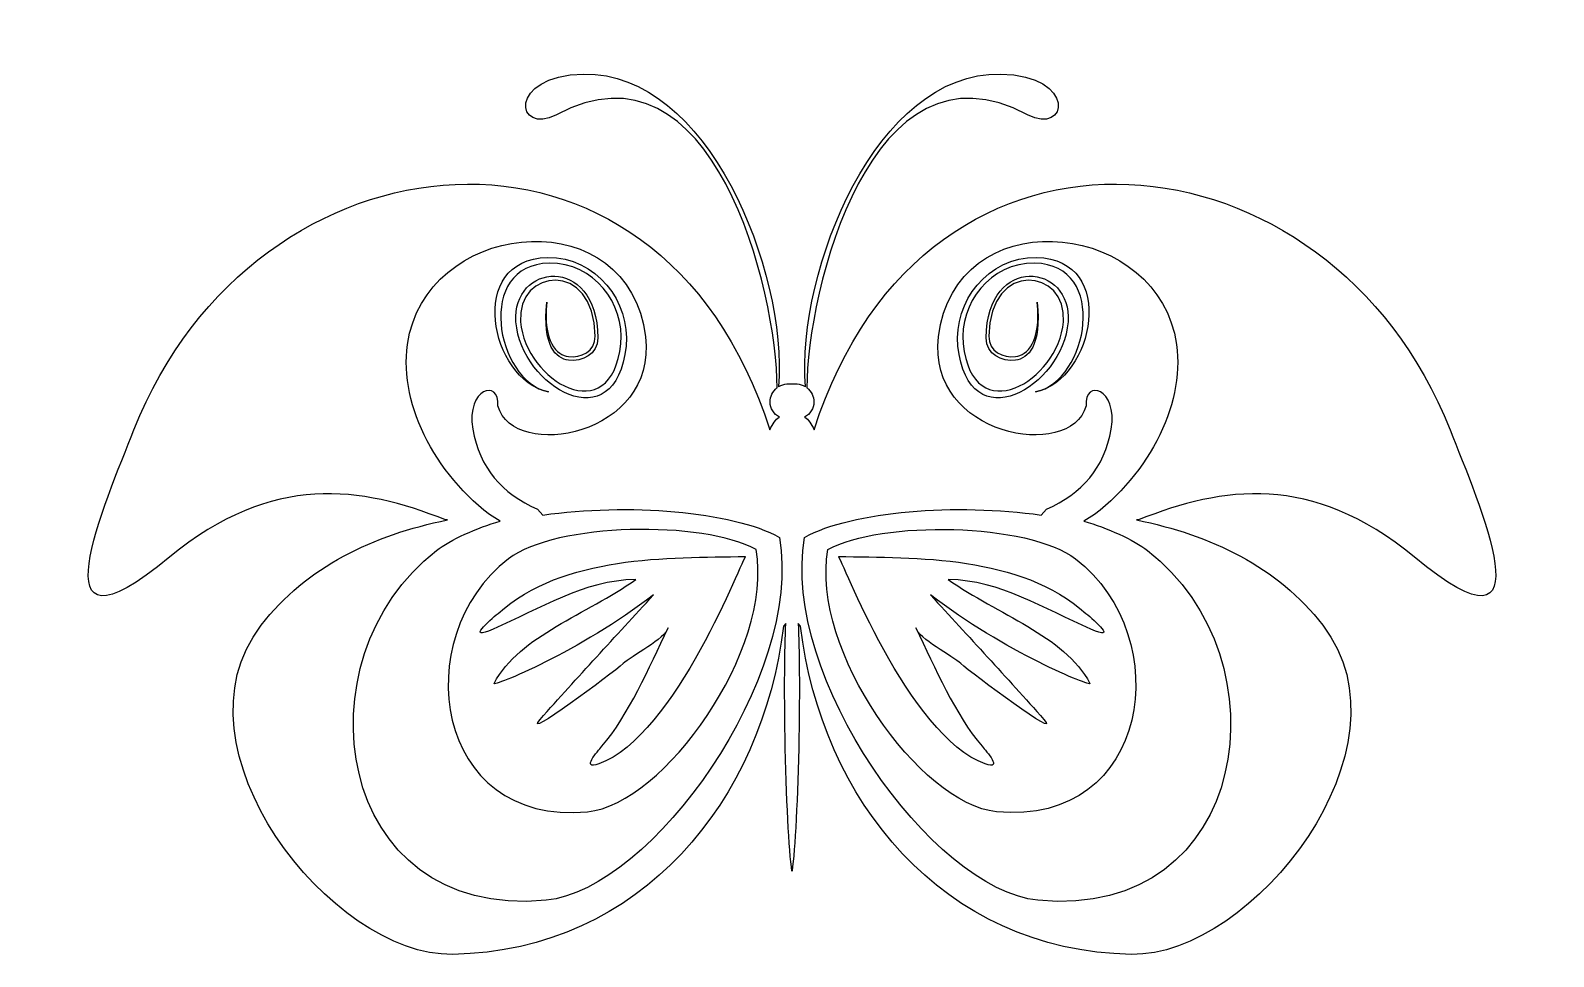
# Model space of a CAD drawing. Header units: centimetres. Extents: x -10.2 to 10.2, y -5.9 to 6.5.
import ezdxf

# ---------------------------------------------------------------- set-up
doc = ezdxf.new("R2010")
doc.units = ezdxf.units.CM
doc.header["$MEASUREMENT"] = 0
doc.layers.add('Camada 1', color=7, linetype='Continuous')

msp = doc.modelspace()

# ---------------------------------------------------------------- linework, layer by layer
at = {"layer": 'Camada 1'}
for points, knots in [([(0.0009, -4.77422), (0.04093, -4.49757), (0.07829, -3.79942), (0.09279, -2.98151), (0.09279, -2.98151), (0.10369, -2.36527), (0.09933, -1.81644), (0.08358, -1.46444), (0.08358, -1.46444), (0.08358, -1.46444), (0.11335, -1.49794), (0.11335, -1.49794), (0.11335, -1.49794), (0.3895, -3.81405), (2.00684, -5.85049), (4.54652, -5.89545), (4.54652, -5.89545), (6.16984, -5.92429), (8.37316, -3.12666), (7.10922, -1.48773), (7.10922, -1.48773), (6.50303, -0.7016), (5.60879, -0.2779), (4.61386, -0.0762), (4.61386, -0.0762), (4.61386, -0.0762), (4.64871, -0.0721), (4.64871, -0.0721), (4.64871, -0.0721), (5.76345, 0.36679), (6.95675, 0.56502), (8.33211, -0.57248), (8.33211, -0.57248), (10.19898, -2.11659), (9.19031, 0.17256), (8.81278, 1.13144), (8.81278, 1.13144), (7.20388, 5.21542), (1.78529, 5.81075), (0.29796, 1.1311), (0.29796, 1.1311), (0.29796, 1.1311), (0.29796, 1.1311), (0.29796, 1.1311), (0.29796, 1.1311), (0.25446, 1.2128), (0.22348, 1.26725), (0.1708, 1.3008), (0.1708, 1.3008), (0.1708, 1.3008), (0.16924, 1.29837), (0.16924, 1.29837), (0.16924, 1.29837), (0.24298, 1.33988), (0.29283, 1.41492), (0.29441, 1.50138), (0.29441, 1.50138), (0.29579, 1.57705), (0.25962, 1.64526), (0.20196, 1.69061), (0.20196, 1.69061), (0.20196, 1.69061), (0.19839, 1.69156), (0.19839, 1.69156), (0.19839, 1.69156), (0.20201, 2.96899), (1.04537, 6.47898), (3.15482, 5.34977), (3.15482, 5.34977), (3.69203, 5.06211), (3.82914, 5.87693), (2.78946, 5.89542), (2.78946, 5.89542), (1.1321, 5.92481), (0.06421, 3.27824), (0.17878, 1.7045), (0.17878, 1.7045), (0.17878, 1.7045), (0.17598, 1.70863), (0.17598, 1.70863), (0.17598, 1.70863), (0.14404, 1.72802), (0.10724, 1.74109), (0.06761, 1.74586), (0.06761, 1.74586), (0.06761, 1.74586), (-0.0676, 1.74585), (-0.0676, 1.74585), (-0.0676, 1.74585), (-0.10723, 1.74106), (-0.14401, 1.72802), (-0.17595, 1.70862), (-0.17595, 1.70862), (-0.17595, 1.70862), (-0.17878, 1.70449), (-0.17878, 1.70449), (-0.17878, 1.70449), (-0.06422, 3.27823), (-1.13207, 5.92481), (-2.78945, 5.89538), (-2.78945, 5.89538), (-3.82913, 5.87691), (-3.69202, 5.06207), (-3.15481, 5.34973), (-3.15481, 5.34973), (-1.04534, 6.47897), (-0.20198, 2.96896), (-0.19838, 1.69152), (-0.19838, 1.69152), (-0.19838, 1.69152), (-0.20193, 1.69057), (-0.20193, 1.69057), (-0.20193, 1.69057), (-0.25958, 1.64519), (-0.29575, 1.57701), (-0.29438, 1.50134), (-0.29438, 1.50134), (-0.29279, 1.41485), (-0.24294, 1.33984), (-0.16921, 1.29833), (-0.16921, 1.29833), (-0.16921, 1.29833), (-0.17077, 1.30076), (-0.17077, 1.30076), (-0.17077, 1.30076), (-0.22342, 1.26721), (-0.25443, 1.21279), (-0.29793, 1.13106), (-0.29793, 1.13106), (-0.29793, 1.13106), (-0.29793, 1.13106), (-0.29793, 1.13106), (-0.29793, 1.13106), (-1.78522, 5.81078), (-7.20384, 5.21544), (-8.81271, 1.13146), (-8.81271, 1.13146), (-9.19024, 0.17256), (-10.19892, -2.11659), (-8.33204, -0.57246), (-8.33204, -0.57246), (-6.95671, 0.56504), (-5.76339, 0.36681), (-4.64867, -0.07208), (-4.64867, -0.07208), (-4.64867, -0.07208), (-4.6138, -0.07618), (-4.6138, -0.07618), (-4.6138, -0.07618), (-5.60874, -0.27787), (-6.50298, -0.70158), (-7.10916, -1.48771), (-7.10916, -1.48771), (-8.37314, -3.12663), (-6.16979, -5.92426), (-4.54647, -5.89542), (-4.54647, -5.89542), (-2.00681, -5.85047), (-0.38944, -3.81402), (-0.11332, -1.49791), (-0.11332, -1.49791), (-0.11332, -1.49791), (-0.08355, -1.46441), (-0.08355, -1.46441), (-0.08355, -1.46441), (-0.09929, -1.81641), (-0.10366, -2.36524), (-0.09276, -2.98148), (-0.09276, -2.98148), (-0.07815, -3.8046), (-0.0404, -4.50646), (-0.0001, -4.77943), (-0.0001, -4.77943), (-0.0001, -4.77943), (0.0009, -4.77422), (0.0009, -4.77422)], [0, 0, 0, 0, 0.02222222, 0.02222222, 0.02222222, 0.02222222, 0.04444444, 0.04444444, 0.04444444, 0.04444444, 0.06666667, 0.06666667, 0.06666667, 0.06666667, 0.08888889, 0.08888889, 0.08888889, 0.08888889, 0.11111111, 0.11111111, 0.11111111, 0.11111111, 0.13333333, 0.13333333, 0.13333333, 0.13333333, 0.15555556, 0.15555556, 0.15555556, 0.15555556, 0.17777778, 0.17777778, 0.17777778, 0.17777778, 0.2, 0.2, 0.2, 0.2, 0.22222222, 0.22222222, 0.22222222, 0.22222222, 0.24444444, 0.24444444, 0.24444444, 0.24444444, 0.26666667, 0.26666667, 0.26666667, 0.26666667, 0.28888889, 0.28888889, 0.28888889, 0.28888889, 0.31111111, 0.31111111, 0.31111111, 0.31111111, 0.33333333, 0.33333333, 0.33333333, 0.33333333, 0.35555556, 0.35555556, 0.35555556, 0.35555556, 0.37777778, 0.37777778, 0.37777778, 0.37777778, 0.4, 0.4, 0.4, 0.4, 0.42222222, 0.42222222, 0.42222222, 0.42222222, 0.44444444, 0.44444444, 0.44444444, 0.44444444, 0.46666667, 0.46666667, 0.46666667, 0.46666667, 0.48888889, 0.48888889, 0.48888889, 0.48888889, 0.51111111, 0.51111111, 0.51111111, 0.51111111, 0.53333333, 0.53333333, 0.53333333, 0.53333333, 0.55555556, 0.55555556, 0.55555556, 0.55555556, 0.57777778, 0.57777778, 0.57777778, 0.57777778, 0.6, 0.6, 0.6, 0.6, 0.62222222, 0.62222222, 0.62222222, 0.62222222, 0.64444444, 0.64444444, 0.64444444, 0.64444444, 0.66666667, 0.66666667, 0.66666667, 0.66666667, 0.68888889, 0.68888889, 0.68888889, 0.68888889, 0.71111111, 0.71111111, 0.71111111, 0.71111111, 0.73333333, 0.73333333, 0.73333333, 0.73333333, 0.75555556, 0.75555556, 0.75555556, 0.75555556, 0.77777778, 0.77777778, 0.77777778, 0.77777778, 0.8, 0.8, 0.8, 0.8, 0.82222222, 0.82222222, 0.82222222, 0.82222222, 0.84444444, 0.84444444, 0.84444444, 0.84444444, 0.86666667, 0.86666667, 0.86666667, 0.86666667, 0.88888889, 0.88888889, 0.88888889, 0.88888889, 0.91111111, 0.91111111, 0.91111111, 0.91111111, 0.93333333, 0.93333333, 0.93333333, 0.93333333, 0.95555556, 0.95555556, 0.95555556, 0.95555556, 1, 1, 1, 1]), ([(-3.4095, 0.06628), (-3.88649, 0.28004), (-4.18528, 0.62005), (-4.27421, 1.13906), (-4.27421, 1.13906), (-4.36904, 1.69236), (-3.91173, 1.81237), (-3.93819, 1.45132), (-3.93819, 1.45132), (-3.73655, 0.70154), (-1.79898, 1.04881), (-1.96289, 2.37726), (-1.96289, 2.37726), (-2.18527, 4.17981), (-4.75147, 3.96323), (-5.12069, 2.42425), (-5.12069, 2.42425), (-5.31439, 1.61746), (-4.86121, 0.62201), (-4.04995, -0.00412), (-4.04995, -0.00412), (-4.04995, -0.00412), (-3.90964, -0.09344), (-3.90964, -0.09344), (-3.90964, -0.09344), (-4.21801, -0.17922), (-4.57872, -0.34538), (-4.75969, -0.48502), (-4.75969, -0.48502), (-6.63913, -1.93491), (-6.13939, -5.4454), (-3.29366, -5.17008), (-3.29366, -5.17008), (-1.87764, -5.03308), (0.16143, -2.17246), (-0.16883, -0.30979), (-0.16883, -0.30979), (-0.80624, 0.04422), (-2.2044, 0.14913), (-3.33872, -0.01094), (-3.33872, -0.01094), (-3.33872, -0.01094), (-3.4095, 0.06628), (-3.4095, 0.06628)], [0, 0, 0, 0, 0.08333333, 0.08333333, 0.08333333, 0.08333333, 0.16666667, 0.16666667, 0.16666667, 0.16666667, 0.25, 0.25, 0.25, 0.25, 0.33333333, 0.33333333, 0.33333333, 0.33333333, 0.41666667, 0.41666667, 0.41666667, 0.41666667, 0.5, 0.5, 0.5, 0.5, 0.58333333, 0.58333333, 0.58333333, 0.58333333, 0.66666667, 0.66666667, 0.66666667, 0.66666667, 0.75, 0.75, 0.75, 0.75, 0.83333333, 0.83333333, 0.83333333, 0.83333333, 1, 1, 1, 1]), ([(3.33875, -0.01095), (2.20443, 0.14912), (0.80626, 0.04422), (0.16886, -0.3098), (0.16886, -0.3098), (-0.16139, -2.17247), (1.87767, -5.03312), (3.29369, -5.17009), (3.29369, -5.17009), (6.13944, -5.44539), (6.63916, -1.93492), (4.75972, -0.48503), (4.75972, -0.48503), (4.57874, -0.34541), (4.21801, -0.17922), (3.90967, -0.09345), (3.90967, -0.09345), (3.90967, -0.09345), (4.04998, -0.00413), (4.04998, -0.00413), (4.04998, -0.00413), (4.86125, 0.62201), (5.31442, 1.61745), (5.12072, 2.42424), (5.12072, 2.42424), (4.75149, 3.96322), (2.18533, 4.1798), (1.96292, 2.37725), (1.96292, 2.37725), (1.79901, 1.0488), (3.73658, 0.70154), (3.93822, 1.45131), (3.93822, 1.45131), (3.91176, 1.81236), (4.36904, 1.69235), (4.27421, 1.13905), (4.27421, 1.13905), (4.18528, 0.62004), (3.88649, 0.28003), (3.4095, 0.06627), (3.4095, 0.06627), (3.4095, 0.06627), (3.33875, -0.01095), (3.33875, -0.01095)], [0, 0, 0, 0, 0.08333333, 0.08333333, 0.08333333, 0.08333333, 0.16666667, 0.16666667, 0.16666667, 0.16666667, 0.25, 0.25, 0.25, 0.25, 0.33333333, 0.33333333, 0.33333333, 0.33333333, 0.41666667, 0.41666667, 0.41666667, 0.41666667, 0.5, 0.5, 0.5, 0.5, 0.58333333, 0.58333333, 0.58333333, 0.58333333, 0.66666667, 0.66666667, 0.66666667, 0.66666667, 0.75, 0.75, 0.75, 0.75, 0.83333333, 0.83333333, 0.83333333, 0.83333333, 1, 1, 1, 1]), ([(-3.24964, 3.3628), (-2.65618, 3.37328), (-2.2375, 2.8162), (-2.29312, 2.28253), (-2.29312, 2.28253), (-2.41499, 1.11331), (-3.57309, 1.7785), (-3.63517, 2.57746), (-3.63517, 2.57746), (-3.68997, 3.28308), (-2.65425, 3.42389), (-2.63579, 2.38296), (-2.63579, 2.38296), (-2.63219, 2.17868), (-2.83351, 2.08848), (-2.99316, 2.11036), (-2.99316, 2.11036), (-3.14651, 2.13147), (-3.33921, 2.30015), (-3.28301, 2.84013), (-3.28301, 2.84013), (-3.34474, 2.24693), (-3.16035, 2.08583), (-2.99181, 2.06273), (-2.99181, 2.06273), (-2.8165, 2.03865), (-2.59536, 2.13779), (-2.59927, 2.36216), (-2.59927, 2.36216), (-2.61967, 3.50545), (-3.75732, 3.35101), (-3.69697, 2.57578), (-3.69697, 2.57578), (-3.629, 1.69837), (-2.35688, 0.96751), (-2.22295, 2.25188), (-2.22295, 2.25188), (-2.16186, 2.83809), (-2.62168, 3.45002), (-3.27366, 3.43851), (-3.27366, 3.43851), (-4.37001, 3.41893), (-4.04436, 1.80283), (-3.26167, 1.63686), (-3.26167, 1.63686), (-3.97412, 1.7879), (-4.24786, 3.3451), (-3.24964, 3.3628)], [0, 0, 0, 0, 0.07692308, 0.07692308, 0.07692308, 0.07692308, 0.15384615, 0.15384615, 0.15384615, 0.15384615, 0.23076923, 0.23076923, 0.23076923, 0.23076923, 0.30769231, 0.30769231, 0.30769231, 0.30769231, 0.38461538, 0.38461538, 0.38461538, 0.38461538, 0.46153846, 0.46153846, 0.46153846, 0.46153846, 0.53846154, 0.53846154, 0.53846154, 0.53846154, 0.61538462, 0.61538462, 0.61538462, 0.61538462, 0.69230769, 0.69230769, 0.69230769, 0.69230769, 0.76923077, 0.76923077, 0.76923077, 0.76923077, 0.84615385, 0.84615385, 0.84615385, 0.84615385, 1, 1, 1, 1]), ([(3.2617, 1.63684), (4.04439, 1.80281), (4.37004, 3.41891), (3.27366, 3.43849), (3.27366, 3.43849), (2.62167, 3.45003), (2.16185, 2.83807), (2.22295, 2.25186), (2.22295, 2.25186), (2.35688, 0.96752), (3.629, 1.69838), (3.69697, 2.57576), (3.69697, 2.57576), (3.7573, 3.35099), (2.61967, 3.50543), (2.59927, 2.36214), (2.59927, 2.36214), (2.59535, 2.13777), (2.81649, 2.03861), (2.99181, 2.06271), (2.99181, 2.06271), (3.16038, 2.08583), (3.34476, 2.24691), (3.28304, 2.84011), (3.28304, 2.84011), (3.33924, 2.30015), (3.14654, 2.13145), (2.99319, 2.11034), (2.99319, 2.11034), (2.83351, 2.08843), (2.63219, 2.17866), (2.63579, 2.38294), (2.63579, 2.38294), (2.65426, 3.42386), (3.69, 3.28305), (3.63517, 2.57744), (3.63517, 2.57744), (3.5731, 1.77848), (2.41502, 1.11329), (2.29312, 2.28251), (2.29312, 2.28251), (2.23748, 2.81617), (2.65618, 3.37328), (3.24964, 3.36278), (3.24964, 3.36278), (4.24789, 3.3451), (3.97415, 1.7879), (3.2617, 1.63684)], [0, 0, 0, 0, 0.07692308, 0.07692308, 0.07692308, 0.07692308, 0.15384615, 0.15384615, 0.15384615, 0.15384615, 0.23076923, 0.23076923, 0.23076923, 0.23076923, 0.30769231, 0.30769231, 0.30769231, 0.30769231, 0.38461538, 0.38461538, 0.38461538, 0.38461538, 0.46153846, 0.46153846, 0.46153846, 0.46153846, 0.53846154, 0.53846154, 0.53846154, 0.53846154, 0.61538462, 0.61538462, 0.61538462, 0.61538462, 0.69230769, 0.69230769, 0.69230769, 0.69230769, 0.76923077, 0.76923077, 0.76923077, 0.76923077, 0.84615385, 0.84615385, 0.84615385, 0.84615385, 1, 1, 1, 1]), ([(-2.73894, -3.98534), (-4.79555, -4.18431), (-5.15681, -1.64727), (-3.79841, -0.59923), (-3.79841, -0.59923), (-3.16555, -0.1111), (-1.18335, -0.08226), (-0.48075, -0.47268), (-0.48075, -0.47268), (-0.24191, -1.81877), (-1.71561, -3.8862), (-2.73894, -3.98534)], [0, 0, 0, 0, 0.25, 0.25, 0.25, 0.25, 0.5, 0.5, 0.5, 0.5, 1, 1, 1, 1]), ([(2.73897, -3.98534), (4.79558, -4.18431), (5.15684, -1.64727), (3.79844, -0.59923), (3.79844, -0.59923), (3.16558, -0.1111), (1.18338, -0.08226), (0.48078, -0.47268), (0.48078, -0.47268), (0.24194, -1.81877), (1.71561, -3.8862), (2.73897, -3.98534)], [0, 0, 0, 0, 0.25, 0.25, 0.25, 0.25, 0.5, 0.5, 0.5, 0.5, 1, 1, 1, 1]), ([(-0.62256, -0.56629), (-1.66618, -0.58481), (-3.05046, -0.54364), (-3.9371, -1.32832), (-3.9371, -1.32832), (-4.04791, -1.42616), (-4.37316, -1.69966), (-4.00367, -1.54041), (-4.00367, -1.54041), (-3.37002, -1.26731), (-2.79497, -0.88604), (-2.09354, -0.87379), (-2.09354, -0.87379), (-2.75235, -1.34713), (-3.63767, -1.61497), (-3.99087, -2.26687), (-3.99087, -2.26687), (-4.02029, -2.32108), (-2.83083, -1.83885), (-1.85552, -1.08045), (-1.85552, -1.08045), (-2.36323, -1.63941), (-2.87512, -2.18511), (-3.37293, -2.74791), (-3.37293, -2.74791), (-3.64071, -3.05075), (-2.4022, -2.13024), (-2.26112, -2.00173), (-2.26112, -2.00173), (-2.1538, -1.90402), (-1.69282, -1.66362), (-1.66025, -1.52223), (-1.66025, -1.52223), (-1.91938, -2.06431), (-2.18346, -2.68317), (-2.54621, -3.10833), (-2.54621, -3.10833), (-2.60344, -3.1754), (-2.83336, -3.42985), (-2.58889, -3.34347), (-2.58889, -3.34347), (-1.55789, -2.97947), (-0.6505, -0.561), (-0.62256, -0.56629)], [0, 0, 0, 0, 0.08333333, 0.08333333, 0.08333333, 0.08333333, 0.16666667, 0.16666667, 0.16666667, 0.16666667, 0.25, 0.25, 0.25, 0.25, 0.33333333, 0.33333333, 0.33333333, 0.33333333, 0.41666667, 0.41666667, 0.41666667, 0.41666667, 0.5, 0.5, 0.5, 0.5, 0.58333333, 0.58333333, 0.58333333, 0.58333333, 0.66666667, 0.66666667, 0.66666667, 0.66666667, 0.75, 0.75, 0.75, 0.75, 0.83333333, 0.83333333, 0.83333333, 0.83333333, 1, 1, 1, 1]), ([(2.58892, -3.34346), (2.83337, -3.42987), (2.60347, -3.1754), (2.54624, -3.10832), (2.54624, -3.10832), (2.18352, -2.68316), (1.91944, -2.0643), (1.66031, -1.52222), (1.66031, -1.52222), (1.69285, -1.66361), (2.15384, -1.90401), (2.26118, -2.00172), (2.26118, -2.00172), (2.40223, -2.13023), (3.64077, -3.05074), (3.37299, -2.7479), (3.37299, -2.7479), (2.8752, -2.1851), (2.36331, -1.6394), (1.85558, -1.08044), (1.85558, -1.08044), (2.83089, -1.83884), (4.02035, -2.32107), (3.99093, -2.26686), (3.99093, -2.26686), (3.63771, -1.61493), (2.75242, -1.34709), (2.0936, -0.87378), (2.0936, -0.87378), (2.79504, -0.88603), (3.37008, -1.26729), (4.00373, -1.5404), (4.00373, -1.5404), (4.37322, -1.69968), (4.04797, -1.42618), (3.93713, -1.32831), (3.93713, -1.32831), (3.05046, -0.54364), (1.66621, -0.5848), (0.62259, -0.56628), (0.62259, -0.56628), (0.65053, -0.561), (1.55792, -2.97947), (2.58892, -3.34346)], [0, 0, 0, 0, 0.08333333, 0.08333333, 0.08333333, 0.08333333, 0.16666667, 0.16666667, 0.16666667, 0.16666667, 0.25, 0.25, 0.25, 0.25, 0.33333333, 0.33333333, 0.33333333, 0.33333333, 0.41666667, 0.41666667, 0.41666667, 0.41666667, 0.5, 0.5, 0.5, 0.5, 0.58333333, 0.58333333, 0.58333333, 0.58333333, 0.66666667, 0.66666667, 0.66666667, 0.66666667, 0.75, 0.75, 0.75, 0.75, 0.83333333, 0.83333333, 0.83333333, 0.83333333, 1, 1, 1, 1])]:
    msp.add_open_spline(points, degree=3, knots=knots, dxfattribs=at)

doc.saveas('drawing.dxf')
